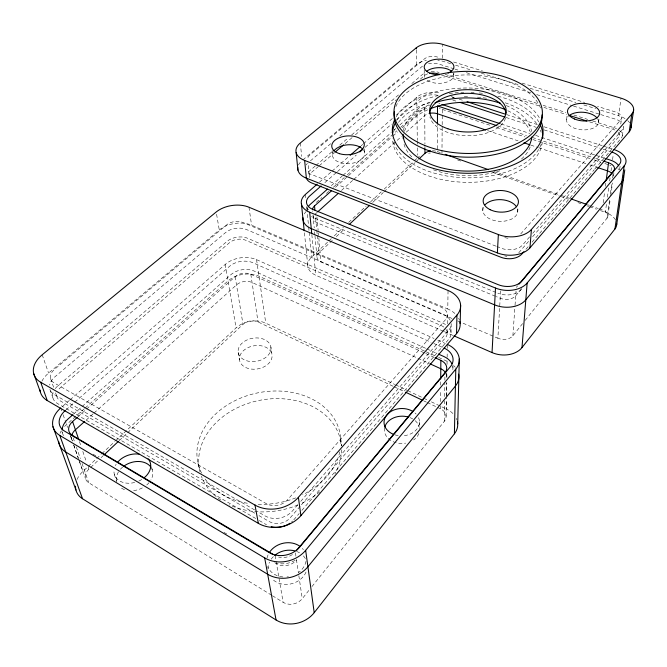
<?xml version="1.0" encoding="UTF-8"?>
<svg xmlns="http://www.w3.org/2000/svg" width="667" height="667" viewBox="0 0 667 667"><rect width="100%" height="100%" fill="white"/><g stroke="black" fill="none" stroke-linecap="round" stroke-linejoin="round"><path stroke-width="0.5" stroke-dasharray="3.33 2.5" d="M440.278 152.601L437.335 151.559L437.435 125.004M441.963 153.385L442.171 125.763M442.179 124.746L442.288 109.396A18.551 10.372 -0.6 0 0 439.286 108.596M442.671 58.237L442.771 44.372M311.989 586.535L444.389 421.244A11.789 9.021 1.2 0 0 440.47 408.821L440.495 405.736M440.528 401.626L440.62 390.32M440.654 385.184L440.695 380.048M444.389 421.244L444.631 400.692M444.681 396.582L444.847 382.191M444.872 380.232L444.947 373.703M446.106 416.266L446.348 397.624M446.365 396.59L446.557 382.299M446.632 376.171L446.69 371.994M447.207 332.916L447.257 328.856M447.324 323.787L447.449 314.649M452.91 413.54A23.412 18.042 1.2 0 0 446.448 409.021L446.573 399.675M446.632 395.523L446.798 383.066M446.865 377.872L446.932 372.678M447.048 364.374L447.132 358.279M447.14 357.287L447.207 352.318M447.265 348.341L447.315 344.372M454.869 313.473A25.646 17.992 0.4 0 0 447.79 309.004L448.041 290.478M453.785 75.079L453.818 73.17M451.025 332.866L451.175 323.803A16.667 11.689 0.4 0 1 448.783 330.282L300.467 501.684M452.918 367.709L452.968 364.874M482.816 210.672L483.016 205.586M522.603 323.603L512.873 335.759A10.989 7.696 4.2 0 1 497.874 338.227L500.675 289.87M517.684 212.231L518.026 207.129M512.873 335.759L514.982 305.995M515.041 305.152L516.041 291.045M566.667 119.51L567.058 115.574M598.549 122.403L599.041 118.451M603.185 202.718L604.711 191.412M605.403 186.276L605.811 183.192M615.466 219.785A19.702 12.098 6.2 0 0 605.336 212.323L606.586 203.227M607.42 197.157L608.813 187.043M609.646 180.982L610.063 177.947M611.03 170.869L611.731 165.808L609.755 165.158M612.564 159.705L613.265 154.619M625.046 118.609A21.244 11.664 4.9 0 0 618.609 115.733L621.027 98.174M525.204 320.36L606.978 218.276L609.563 199.716M610.43 193.53L611.864 183.225M612.581 178.081L613.432 171.986M607.887 216.125L610.297 198.883M610.722 195.865L612.531 182.941M613.932 172.928L613.365 176.98A10.222 5.953 5.5 0 0 612.748 174.546M619.193 135.318L619.91 130.19M620.769 124.037L621.627 117.884M622.353 135.609L623.587 126.947M620.085 166.275L619.643 169.36A15.424 8.904 5.4 0 0 619.485 167.55M272.486 595.764L283.133 602.318A13.699 11.889 -17 0 0 302.259 598.683L309.396 589.77M521.677 288.536L515.716 295.731A11.372 7.662 3.7 0 1 500.192 298.216L496.348 296.632M516.308 287.385L517.634 285.784M293.78 519.826L299.191 513.523M301.901 510.363L448.649 339.353A16.542 11.706 0.5 0 0 448.591 327.172M525.946 249.266L528.648 246.123M532.024 242.188L594.139 169.802M594.814 169.009L621.144 138.327A13.715 7.612 5 0 0 619.435 130.34M300.117 506.336L290.228 517.8A14.941 12.173 -13.3 0 1 269.301 521.586L258.179 515.157M301.434 504.811L445.364 337.902A12.723 9.005 0.5 0 0 445.965 329.34M518.759 252.776L529.49 240.337M532.616 236.718L618.251 137.402A10.555 5.853 5 0 0 618.109 132.341M297.807 504.761L292.488 510.905A19.601 15.85 -13 0 1 264.966 515.858L258.054 511.881M529.565 236.91L522.553 245.014A15.441 9.847 3.1 0 1 501.459 248.282L496.823 246.482M532.7 233.292L622.369 129.656A13.807 7.579 4.9 0 0 623.587 126.188M520.727 233.925L620.685 119.96A10.689 5.811 4.8 0 0 615.416 111.939L597.54 106.428M77.047 479.481A25.363 18.593 -22.1 0 1 82.908 471.427L87.452 467.167M88.211 466.458L101.101 454.377M101.859 453.668L114.749 441.587M115.508 440.879L236.068 327.906A21.494 14.949 -9.5 0 1 265.774 323.187L394.689 384.434M443.455 331.257L315.799 275.263A19.927 13.09 -4.9 0 1 311.647 257.087L328.272 241.504M329.031 240.795L331.299 238.669M334.325 235.835L343.397 227.33M348.683 222.378L366.075 206.086M370.61 201.834L381.19 191.913M384.217 189.078L413.698 161.456M414.457 160.747L416.725 158.621M271.594 595.214L88.761 482.766A12.773 9.305 -21.8 0 1 88.878 469.126L97.991 460.572M101.025 457.712L103.302 455.578M119.251 440.595L126.838 433.458M127.597 432.75L243.005 324.304A10.814 7.47 -9.4 0 1 258.037 321.919L393.455 386.426M451.993 318.467L321.044 262.056A10.022 6.537 -4.9 0 1 318.893 253.001L333.292 239.47M336.326 236.627L344.656 228.789M372.695 202.451L383.3 192.48M384.059 191.771L415.124 162.581M415.883 161.864L418.159 159.73M86.251 420.027L93.222 413.757M93.997 413.065L236.51 284.876A11.189 7.42 -8.9 0 1 252.068 282.475L429.465 363.565M316.817 212.64L315.274 214.024L316.7 229.415M341.487 190.445L353.06 180.04M353.827 179.348L401.634 136.343M406.261 132.183L424.771 115.533A9.271 5.186 -0.6 0 1 428.723 113.557M78.039 416.683L85.818 409.755M86.593 409.063L235.151 276.663A11.272 7.412 -8.8 0 1 250.817 274.262L424.779 353.076M335.476 187.26L392.129 136.768M392.905 136.076L397.565 131.924M402.218 127.772L424.729 107.72A9.33 5.161 -0.7 0 1 429.59 105.536M84.401 408.679L66.55 424.562A26.547 18.676 -20.3 0 0 63.957 427.163M85.176 407.987L228.014 280.949A22.386 14.841 -8.9 0 1 258.963 276.196L425.346 351.426M308.588 209.296L307.037 210.672L308.571 226.146M316.333 202.409L321.752 197.59M326.396 193.455L328.714 191.387M333.367 187.26L344.205 177.622M347.299 174.862L396.848 130.799M400.717 127.355L416.975 112.898A18.551 10.372 -0.6 0 1 428.439 108.262M73.57 414.09L81.357 407.187M82.141 406.503L230.874 274.704A16.9 11.114 -8.8 0 1 254.31 271.119L426.013 348.482M331.366 185.651L342.254 176.005M343.03 175.313L391.246 132.591M394.355 129.832L395.915 128.456M399.8 125.004L420.802 106.403A13.99 7.746 -0.7 0 1 429.456 102.918M66 409.863L229.473 266.375A17.025 11.097 -8.7 0 1 253.076 262.79L431.074 342.271M324.879 182.633L336.785 172.186M337.527 171.536L356.303 155.052M365.132 147.307L391.521 124.145M396.632 119.651L420.735 98.499A14.074 7.712 -0.7 0 1 437.694 95.273M69.36 400.425L60.747 407.946L61.773 410.88M70.143 399.741L225.188 264.432A22.695 14.791 -8.7 0 1 256.57 259.671L434.034 338.469M319.543 182.083L331.307 171.811M332.091 171.127L349.35 156.07M361.114 145.798L362.681 144.431M363.465 143.747L392.488 118.418M396.406 114.991L416.8 97.199A18.768 10.288 -0.7 0 1 440.945 93.272M318.484 166.416L311.414 172.478A10.689 6.37 -4.6 0 0 309.421 177.314L308.062 162.956M319.268 165.75L334.642 152.576M345.122 143.588L352.493 137.277M355.411 134.776L396.356 99.683M420.31 79.148L424.554 75.521A9.546 5.069 -0.8 0 1 427.764 73.82M315.199 166.075L308.863 171.494A13.899 8.279 -4.6 0 0 307.012 173.595M315.991 165.399L332.625 151.192M339.753 145.106L348.466 137.66M351.634 134.959L399.166 94.364M411.839 83.542L422.136 74.746A12.415 6.595 -0.8 0 1 425.288 72.92M310.422 160.847L330.699 143.705M339.795 136.018L422.078 66.467A12.49 6.562 -0.8 0 1 422.711 65.975M41.896 381.207A27.856 18.684 -18.7 0 1 48.583 373.086L219.285 229.973A23.353 14.666 -8.4 0 1 251.584 225.196L447.79 309.004M302.868 159.905L416.433 64.682A19.21 10.097 -0.8 0 1 426.421 60.447M453.585 61.998L482.383 70.877M522.094 83.142L584.634 102.443M450.6 63.665L442.646 61.206A19.21 10.097 -0.8 0 0 437.81 60.147M455.569 65.208L471.477 70.135M481.424 73.22L520.193 85.234M530.132 88.311L575.863 102.485M583.817 104.952L595.748 108.646M600.717 110.188L618.609 115.733M454.077 68.834L439.169 64.19A12.49 6.562 -0.8 0 0 428.581 63.69M455.011 69.135L457.829 70.01M466.333 72.661L531.165 92.88M536.718 94.606L572.569 105.786M573.528 106.086L599.741 114.257M600.717 114.566L615.558 119.193A13.807 7.579 4.9 0 1 622.144 123.095M445.072 74.345L539.136 104.052M543.096 105.303L565.866 112.498M573.787 114.999L587.652 119.376M592.604 120.935L614.382 127.814A13.715 7.612 5 0 1 616.541 128.631M441.337 74.937L540.237 106.245M543.938 107.42L566.508 114.566M589.553 121.861L613.073 129.315A10.555 5.853 5 0 1 616.275 130.774M451.284 96.59L454.244 97.557M459.171 99.158L464.099 100.759M506.495 114.557L538.044 124.829M543.964 126.755L602.134 145.681M603.118 146.006L612.981 149.216M452.701 100.025L457.279 101.526M506.078 117.475L536.26 127.339M544.172 129.923L600.258 148.257M603.151 149.2L610.864 151.717M501.142 124.004L529.765 133.467M535.684 135.426L540.62 137.06M541.612 137.385L594.914 155.011M595.906 155.336L604.786 158.271M497.824 125.988L526.505 135.509M532.433 137.477L594.722 158.162M595.714 158.488L602.635 160.789M442.288 109.396L491.546 125.796M496.473 127.439L525.037 136.952M532.925 139.57L590.053 158.596M593.997 159.905L600.892 162.206M604.836 163.515L608.771 164.824M487.594 130.599L518.059 140.829M530.832 145.123L537.71 147.432M538.694 147.757L585.859 163.598M589.786 164.916L596.665 167.225M494.255 171.702L560.013 194.972M560.997 195.323L569.826 198.449M587.494 204.702L589.453 205.394M590.437 205.744L598.291 208.521M599.274 208.871L602.218 209.913A9.913 6.036 6.1 0 1 606.978 218.276M457.612 159.955L461.522 161.347M492.83 172.445L559.355 196.023M560.33 196.373L568.159 199.15M577.939 202.618L580.874 203.652M586.752 205.736L588.703 206.428M589.686 206.778L596.531 209.205M600.442 210.589L605.336 212.323M495.898 246.115L310.897 174.287A13.99 8.254 -4.6 0 1 306.662 171.477M495.948 292.396L313.598 217.667A15.616 9.671 -4.7 0 1 311.464 216.583M495.381 296.24L317.459 222.978A10.347 6.462 -4.7 0 1 313.907 215.674M457.729 320.935L497.874 338.227M444.414 331.682L452.985 335.443M437.827 340.153L445.414 343.53M433.867 343.513L442.263 347.265M426.963 348.916L437.394 353.61M426.288 351.859L437.635 356.987M438.578 357.412L447.09 361.256A24.479 18.059 0.8 0 1 448.899 362.156M425.721 353.51L434.234 357.362M395.631 384.884L406.928 390.245M407.862 390.695L422.92 397.84M423.862 398.291L427.63 400.083M431.391 401.868L446.448 409.021M394.397 386.877L404.736 391.804M423.545 400.759L426.363 402.101M427.305 402.551L436.71 407.028M437.652 407.479L440.47 408.821M254.602 509.896L54.269 394.547A18.101 12.148 -18.7 0 1 49.733 388.928L52.893 397.857M254.761 513.181L60.355 400.925A13.815 9.346 -19 0 1 56.778 393.655M255.703 518.484L57.404 403.485A17.959 12.148 -19 0 1 53.11 392.688M259.313 520.577L266.517 524.754M92.946 454.119L96.507 456.245M223.945 532.341L227.514 534.467M274.746 562.673L276.522 563.74A14.29 12.039 -14.9 0 0 296.507 560.03M61.773 431.132L62.431 432.991M50.584 378.598L53.894 388.086M55.553 392.821L56.87 396.615M70.285 435.059L72.386 441.07M73.712 444.889L78.706 459.196M79.04 460.163L85.434 478.464M42.196 354.786L48.583 373.086M63.14 414.791L67.567 427.489M70.635 436.276L72.344 441.162M73.704 445.064L78.131 457.754M79.498 461.664L82.908 471.427M73.162 437.827L74.946 442.963M76.296 446.865L80.357 458.571M82.074 463.498L88.761 482.766M79.448 441.587L81.132 446.506M82.816 451.426L86.518 462.248M88.202 467.158L88.878 469.126M114.374 474.462L116.767 481.983M151.784 468.059L152.309 469.943M197.966 463.031L199.716 470.594M238.169 352.284L239.486 359.872M216.592 214.274L219.285 229.973M225.188 264.432L236.068 327.906M275.129 555.611L283.133 602.318M235.151 276.663L243.005 324.304M250.817 274.262L258.037 321.919M295.448 552.918L295.981 556.486M296.431 559.53L298.357 572.478M298.841 575.729L302.259 598.683M248.974 207.22L251.584 225.196M256.57 259.671L265.774 323.187M270.885 346.998A16.575 11.681 -9.7 0 1 248.066 361.13A16.575 11.681 -9.7 0 1 244.697 341.179A16.575 11.681 -9.7 0 1 270.885 346.998L271.978 354.594A16.458 11.689 -9.8 0 1 249.316 368.734A16.458 11.689 -9.8 0 1 245.956 348.766A16.458 11.689 -9.8 0 1 271.978 354.594M304.41 232.808L307.929 266.975M307.045 207.47L307.245 209.521M300.325 142.971L301.659 156.428M305.428 194.397L305.928 199.483M306.637 206.603L306.937 209.655M308.679 227.172L309.088 231.299M309.188 232.333L311.647 257.087M311.848 234.642L315.799 275.263M312.981 214.882L314.215 227.847M314.591 231.808L314.866 234.784M314.966 235.768L317.067 257.946M316.8 230.44L317.184 234.542M317.275 235.568L318.893 253.001M316.9 216.9L318.142 230.499M318.376 232.983L318.601 235.459M318.826 237.927L321.044 262.056M340.745 438.344L341.421 445.973A72.044 55.911 -11.6 0 0 260.897 400.1A72.044 55.911 -11.6 0 0 200 471.777M332.149 150.475L332.449 154.427M364.499 148.833L364.749 153.777M384.292 427.931L384.375 429.848A17.6 13.648 -1.2 0 0 405.661 443.138M419.476 421.811L419.56 428.514M416.275 49.975L416.433 64.682M416.8 97.199L417.284 140.454M417.292 141.387L417.325 144.172M417.367 147.857L417.45 155.186M424.729 107.72L424.929 144.072M424.937 146.398L424.946 147.941M424.212 70.035L424.245 75.755M341.562 449.816A72.044 55.911 -11.6 0 1 334.859 473.929M319.701 491.879A72.044 55.911 -11.6 0 1 301.109 503.568M297.949 504.952A72.044 55.911 -11.6 0 1 229.281 504.786M220.894 500.058A72.044 55.911 -11.6 0 1 201.384 476.188M450.192 320.26A16.667 11.689 0.4 0 0 443.18 314.215L246.523 229.54A15.174 9.53 -8.4 0 0 225.446 232.666L55.019 376.722A18.101 12.148 -18.7 0 0 49.641 385.084M458.604 318.234A25.646 17.992 0.4 0 1 459.388 320.01M443.838 327.105A12.723 9.005 0.5 0 0 441.12 325.521L245.673 240.228A11.589 7.345 -8.5 0 0 229.548 242.638L60.847 387.219A13.815 9.346 -19 0 0 58.529 389.711M445.506 324.546A16.542 11.706 0.5 0 0 443.096 323.27L247.832 238.352A15.066 9.555 -8.5 0 0 226.913 241.479L58.096 385.651A17.959 12.148 -19 0 0 55.078 388.886M292.663 521.019A19.426 15.825 -13.3 0 1 291.379 522.178M395.898 106.587A74.012 41.129 0.5 0 1 470.327 74.962A74.012 41.129 0.5 0 1 541.137 109.855M505.503 118.117A38.177 21.194 0.5 0 1 467.133 135.709A38.177 21.194 0.5 0 1 429.94 116.95M432.391 150.809A9.013 5.278 -0.5 0 1 437.335 151.559M418.392 157.137A17.934 10.58 -0.5 0 1 419.46 156.378M428.556 153.21A17.934 10.58 -0.5 0 1 430.365 153.01M304.294 213.94A20.694 12.931 -4.7 0 1 306.003 211.681M617.9 168.768A20.444 11.914 5.5 0 1 619.234 169.751M312.815 211.464A10.414 6.445 -4.7 0 1 312.598 210.814M438.844 103.443A13.99 7.746 -0.7 0 1 439.937 103.769M307.32 209.588A15.616 9.671 -4.7 0 1 307.829 207.637M521.377 289.428A17.184 11.472 3.6 0 1 497.865 293.18M453.352 73.487A14.774 7.821 -0.6 0 1 445.314 82.525A14.774 7.821 -0.6 0 1 427.122 80.223M424.621 77.347A14.774 7.821 -0.6 0 1 425.279 72.72M597.649 118.818A16.016 8.804 4 0 1 581.657 129.807A16.016 8.804 4 0 1 568.276 116.425M363.548 150.025A16.183 9.43 -3.5 0 1 348.949 163.632A16.183 9.43 -3.5 0 1 333.383 151.617M517.509 208.929A17.525 10.839 2.4 0 1 499.816 221.319A17.525 10.839 2.4 0 1 483.292 207.454M306.178 164.957A13.99 8.254 -4.6 0 1 307.337 163.507M627.689 120.602A21.244 11.664 4.9 0 1 629.656 122.861M298.533 164.999A21.519 12.698 -4.6 0 1 302.068 160.564M506.903 256.311A11.789 7.595 3.2 0 1 504.661 255.903M431.074 71.627A12.415 6.595 -0.8 0 1 439.128 72.47M437.702 57.095A9.663 5.019 -0.8 0 0 424.462 58.846L309.796 155.086A10.83 6.32 -4.5 0 0 307.77 159.88M508.012 238.236A11.964 7.554 3 0 1 504.694 237.544M542.263 142.246A74.879 42.821 0.6 0 1 465.141 182.299A74.879 42.821 0.6 0 1 392.613 138.511M393.48 132.475A74.879 42.821 0.6 0 1 395.439 127.339M398.474 122.42A74.879 42.821 0.6 0 1 432.166 101.517M452.168 97.499A74.879 42.821 0.6 0 1 454.16 97.29M464.249 96.715A74.879 42.821 0.6 0 1 468.309 96.707M477.422 97.149A74.879 42.821 0.6 0 1 487.385 98.382M505.236 102.801A74.879 42.821 0.6 0 1 537.127 124.279M540.312 130.073A74.879 42.821 0.6 0 1 541.137 132.316M403.435 130.515A64.374 36.602 0.6 0 1 429.081 104.877M506.253 105.536A64.374 36.602 0.6 0 1 531.599 131.549M530.132 147.015A64.157 36.677 0.6 0 1 521.452 159.054M499.825 170.802A64.157 36.677 0.6 0 1 431.774 169.193M411.789 156.853A64.157 36.677 0.6 0 1 404.035 144.28M404.46 131.324A64.157 36.677 0.6 0 1 428.122 109.646M507.837 110.747A64.157 36.677 0.6 0 1 530.323 132.249M396.156 116.792A75.379 42.638 0.5 0 1 468.217 88.002A75.379 42.638 0.5 0 1 539.603 118.259M541.195 144.197A75.129 42.73 0.6 0 1 464.499 177.764A75.129 42.73 0.6 0 1 393.013 139.703M396.723 120.444A75.129 42.73 0.6 0 1 438.277 95.556M449.258 93.53A75.129 42.73 0.6 0 1 463.79 92.388M471.052 92.43A75.129 42.73 0.6 0 1 474.112 92.563M479.164 92.946A75.129 42.73 0.6 0 1 485.067 93.647M497.874 96.19A75.129 42.73 0.6 0 1 538.769 121.878M141.754 479.481A18.909 13.982 -20.1 0 1 138.419 481.215M134.717 482.474A18.909 13.982 -20.1 0 1 114.024 470.085M115.383 465.641A18.909 13.982 -20.1 0 1 116.158 464.257M151.776 468.634A18.768 13.965 -20.4 0 1 150.859 480.123M149.008 482.708A18.768 13.965 -20.4 0 1 146.748 484.959M142.354 487.919A18.768 13.965 -20.4 0 1 133.158 490.662M124.529 489.653A18.768 13.965 -20.4 0 1 119.701 486.727M116.458 480.565A18.768 13.965 -20.4 0 1 118.518 471.786M120.419 469.251A18.768 13.965 -20.4 0 1 122.686 467.067M418.551 417.675A17.726 13.657 -1.2 0 1 403.635 435.734M398.191 435.584A17.726 13.657 -1.2 0 1 394.872 434.817M415.016 412.998A17.726 13.657 -1.2 0 1 416.091 414.024M418.859 433.533A17.6 13.648 -1.2 0 1 413.623 439.953M410.097 417.65A17.6 13.648 -1.2 0 1 412.731 418.934M415.132 420.66A17.6 13.648 -1.2 0 1 419.143 426.68M306.028 561.264A20.01 16.942 -15.2 0 1 298.391 572.686M288.394 576.772A20.01 16.942 -15.2 0 1 287.01 576.938M282.916 576.963A20.01 16.942 -15.2 0 1 267.692 566.675M267.042 558.021A20.01 16.942 -15.2 0 1 268.159 554.702M302.301 548.407A20.01 16.942 -15.2 0 1 303.385 549.708M306.036 572.053A19.852 16.908 -15.6 0 1 290.237 584.05A19.852 16.908 -15.6 0 1 271.744 578.464M268.017 568.951A19.852 16.908 -15.6 0 1 269.493 562.139M271.202 559.179A19.852 16.908 -15.6 0 1 273.37 556.637M296.515 551.417A19.852 16.908 -15.6 0 1 299.525 552.826M303.352 555.869A19.852 16.908 -15.6 0 1 305.369 558.587M72.461 440.904A13.273 9.338 -20.3 0 1 71.494 437.218M445.923 373.437A12.239 9.03 0.8 0 1 446.465 377.989M456.311 418.342A23.412 18.042 1.2 0 1 457.028 420.127M453.843 365.766A24.479 18.059 0.8 0 1 455.228 367.25M60.005 433.317A26.547 18.676 -20.3 0 1 60.972 431.366M292.463 554.494A14.416 12.073 -14.6 0 1 278.598 557.062M63.54 435.609A20.06 14.015 -20.1 0 1 62.173 431.557M295.006 560.33A21.627 18.109 -14.6 0 1 275.896 563.056M452.743 366.325A18.501 13.54 0.7 0 1 452.685 370.435M201.584 473.111A72.578 55.945 -11.5 0 1 258.521 392.713A72.578 55.945 -11.5 0 1 340.695 446.056M339.786 451.834A72.578 55.945 -11.5 0 1 302.61 494.822M295.698 497.882A72.578 55.945 -11.5 0 1 255.611 504.194M247.332 503.235A72.578 55.945 -11.5 0 1 205.128 478.989M445.573 319.618L287.552 499.791A15.216 12.214 -12.7 0 1 266.225 503.602L54.102 382.908A14.04 9.338 -18.5 0 1 54.686 369.21L226.622 224.896A11.756 7.312 -8.3 0 1 242.98 222.478L441.262 307.27A12.923 8.979 0.4 0 1 445.573 319.618"/><path stroke-width="1" d="M437.444 123.987L437.51 105.953L496.84 125.654M440.704 379.014L440.854 360.363L435.176 357.787M75.504 486.168A25.363 18.593 -22.1 0 0 82.525 498.741L276.046 619.968A27.18 23.712 -17.5 0 0 314.215 612.656L454.402 433.808L455.786 369.134A24.854 18.042 0.7 0 0 447.315 344.372M456.545 333.675L456.945 315.074A26.063 17.951 0.3 0 0 448.041 290.478L248.974 207.22A23.695 14.582 -8.2 0 0 216.2 211.998L42.196 354.786A28.322 18.668 -18.2 0 0 40.679 382.249L47.265 400.567L258.346 523.353A30.157 24.387 -13 0 0 300.9 515.666L456.545 333.675A25.646 17.992 0.4 0 0 459.913 321.827M457.72 423.803L459.296 359.113M460.163 323.67L460.614 305.094M616.675 223.52A19.702 12.098 6.2 0 1 614.899 229.056L521.986 347.599A21.836 15.408 4.3 0 1 492.046 352.576L495.498 288.044L309.671 212.248A20.96 12.856 -4.7 0 1 305.428 194.397L317.192 184.134M497.374 252.901L498.357 234.542L304.636 160.447A21.811 12.598 -4.5 0 1 300.325 142.971L416.25 47.849A19.443 9.988 -0.9 0 1 442.771 44.372L621.027 98.174A21.527 11.564 4.7 0 1 631.799 114.099L629.198 131.808L529.948 247.849A23.754 15.149 3.1 0 1 497.374 252.901L306.361 178.181A21.519 12.698 -4.6 0 1 297.799 167.559M521.986 347.599L527.147 283.008L624.187 165.875A20.702 11.839 5.3 0 0 613.965 149.533M529.948 247.849L531.416 229.481L631.799 114.099M606.228 180.107L608.571 162.756L603.627 161.114M614.899 229.056L624.187 165.875M616.675 224.737L624.787 169.868M631.032 127.63L633.65 109.955M60.747 407.946A26.963 18.693 -19.8 0 0 59.78 435.418L264.674 557.904A29.09 24.195 -14.2 0 0 305.661 550.342L455.786 369.134M296.632 550.292L444.956 372.778A12.331 9.021 0.7 0 0 440.854 360.363M518.968 284.192L613.573 170.969A10.288 5.936 5.4 0 0 608.571 162.756M523.92 251.626L521.894 253.994A15.324 9.872 3.2 0 1 500.95 257.254L311.706 182.966A13.899 8.279 -4.6 0 1 306.253 177.764M40.679 382.249L254.994 505.077A30.724 24.471 -12.5 0 0 298.382 497.324L456.945 315.074M104.06 454.861L118.493 441.304M349.2 224.521L369.66 205.294M418.918 159.021L424.979 153.327A9.013 5.278 -0.5 0 1 430.565 150.959M84.709 421.419L75.413 429.781A13.273 9.338 -20.3 0 0 71.811 435.192M317.584 211.948L338.411 193.222M72.445 435.751L72.261 435.234A13.373 9.338 -20.1 0 1 72.595 421.536L77.255 417.375M312.506 209.496A10.414 6.445 -4.7 0 1 314.524 205.928L331.599 190.712M72.795 414.782L68.117 418.918A20.06 14.015 -20.1 0 0 62.114 430.065M327.48 189.095L310.372 204.252A15.616 9.671 -4.7 0 0 308.304 206.712M321.085 185.968L309.588 196.065A15.716 9.646 -4.7 0 0 312.823 209.43L498.341 284.717A17.309 11.456 3.5 0 0 522.011 280.957L619.443 164.299A15.524 8.879 5.3 0 0 611.822 152.034M359.838 151.951L362.806 149.35M350.133 155.378L360.33 146.482M335.393 151.926L343.638 144.856M439.486 74.345L437.635 73.762A9.546 5.069 -0.8 0 0 429.523 73.37M569.376 115.474L586.652 120.944M467.058 101.726L505.511 114.24M460.022 102.418L505.119 117.159M441.913 104.427L500.15 123.678M605.778 158.604L610.714 160.23A15.424 8.904 5.4 0 1 618.684 165.716M485.634 129.94L437.485 113.774A9.271 5.186 -0.6 0 0 429.598 113.348M523.954 142.813L529.848 144.789M597.649 167.559L607.479 170.86A10.222 5.953 5.5 0 1 611.822 173.387M445.189 154.335L488.369 169.618M570.81 198.799L586.51 204.352M453.935 335.86L492.046 352.576M438.344 354.044L444.039 356.603A18.501 13.54 0.7 0 1 451.826 363.607M430.407 363.999L440.787 368.743A12.239 9.03 0.8 0 1 445.448 372.578M405.678 392.246L422.603 400.308M72.261 435.234L273.345 554.552M33.692 373.537L40.328 391.846M52.968 426.697L75.946 490.053M59.78 435.418L82.525 498.741M72.595 421.536L78.781 439.62M254.994 505.077L258.346 523.353M264.674 557.904L276.046 619.968M298.382 497.324L300.9 515.666M305.661 550.342L314.215 612.656M296.131 152.51L297.949 170.177M301.451 204.119L304.194 230.749M304.636 160.447L306.361 178.181M309.671 212.248L311.747 233.642M314.524 205.928L314.899 209.98M416.25 47.849L416.258 48.908M424.954 148.716L424.979 153.327M47.265 400.567A27.856 18.684 -18.7 0 1 40.003 389.928M289.945 523.262A19.426 15.825 -13.3 0 1 271.194 526.663M542.046 114.891A74.012 41.129 0.5 0 1 465.683 157.145A74.012 41.129 0.5 0 1 394.472 111.381M429.756 112.623A38.177 21.194 0.5 0 1 467.901 93.322A38.177 21.194 0.5 0 1 505.894 113.14M302.976 217.784A20.694 12.931 -4.7 0 0 311.264 228.614L494.597 304.861A22.753 15.316 3.7 0 0 525.796 299.842L621.777 182.266A20.444 11.914 5.5 0 0 623.37 175.579M527.147 283.008A23.078 15.274 3.5 0 1 495.498 288.044M439.478 74.687A14.866 7.779 -0.6 0 1 424.812 64.816A14.866 7.779 -0.6 0 1 447.524 60.447A14.866 7.779 -0.6 0 1 448.049 73.036M426.488 71.444A14.774 7.821 -0.6 0 1 451.601 71.294M568.968 115.766A16.016 8.804 4 0 1 583.417 112.281A16.016 8.804 4 0 1 597.015 117.942M333.975 150.767A16.183 9.43 -3.5 0 1 348.182 144.781A16.183 9.43 -3.5 0 1 362.848 149.183M485.084 204.719A17.525 10.839 2.4 0 1 501.392 199.683A17.525 10.839 2.4 0 1 516.475 206.753M630.79 125.254A21.244 11.664 4.9 0 1 629.198 131.808M531.416 229.481A24.104 15.074 2.9 0 1 498.357 234.542M531.757 137.127A64.374 36.602 0.6 0 1 465.699 171.077A64.374 36.602 0.6 0 1 403.135 134.209M435.134 102.651A64.374 36.602 0.6 0 1 500.583 103.327M403.227 138.628A64.157 36.677 0.6 0 1 403.393 135.843M430.765 108.563A64.157 36.677 0.6 0 1 505.086 109.521M531.491 137.852A64.157 36.677 0.6 0 1 531.541 139.728M541.554 122.511A75.379 42.638 0.5 0 1 466.241 173.262A75.379 42.638 0.5 0 1 394.547 119.918M392.496 133.567A75.129 42.73 0.6 0 1 395.423 122.753M540.112 124.404A75.129 42.73 0.6 0 1 542.588 138.277M148.124 458.771A18.909 13.982 -20.1 0 1 144.581 477.43M118.076 461.714A18.909 13.982 -20.1 0 1 139.203 454.194M124.012 466.041A18.768 13.965 -20.4 0 1 151.084 467.417M393.372 434.275A17.726 13.657 -1.2 0 1 386.877 414.874A17.726 13.657 -1.2 0 1 412.59 411.272M384.767 427.113A17.6 13.648 -1.2 0 1 408.629 417.133M269.893 551.734A20.01 16.942 -15.2 0 1 299.808 546.231M274.671 555.444A19.852 16.908 -15.6 0 1 294.814 550.884M457.495 421.953A23.412 18.042 1.2 0 1 454.402 433.808M58.646 441.371A26.547 18.676 -20.3 0 0 65.741 452.009L267.667 574.254A28.589 24.087 -14.9 0 0 307.912 566.75L455.428 386.043A24.479 18.059 0.8 0 0 458.646 374.17M444.13 348.099A18.643 13.532 0.7 0 1 450.408 366.692L299.85 546.957A21.819 18.142 -14.2 0 1 269.21 552.593L64.582 431.124A20.227 14.015 -19.8 0 1 65.224 410.547M424.646 145.398A74.212 41.054 0.5 0 0 542.004 117.033A74.212 41.054 0.5 0 0 437.911 74.746A74.212 41.054 0.5 0 0 424.646 145.398M447.882 128.773A38.286 21.152 0.4 0 0 506.186 111.631A38.286 21.152 0.4 0 0 449.675 92.154A38.286 21.152 0.4 0 0 447.882 128.773M574.662 119.051A16.125 8.771 4 0 0 599.65 113.515A16.125 8.771 4 0 0 576.438 103.96A16.125 8.771 4 0 0 574.662 119.051M339.57 153.685A16.291 9.388 -3.5 0 0 364.299 144.872A16.291 9.388 -3.5 0 0 340.22 137.377A16.291 9.388 -3.5 0 0 339.57 153.685M490.22 209.713A17.65 10.814 2.3 0 0 518.309 203.051A17.65 10.814 2.3 0 0 493.847 191.204A17.65 10.814 2.3 0 0 490.22 209.713"/></g></svg>
